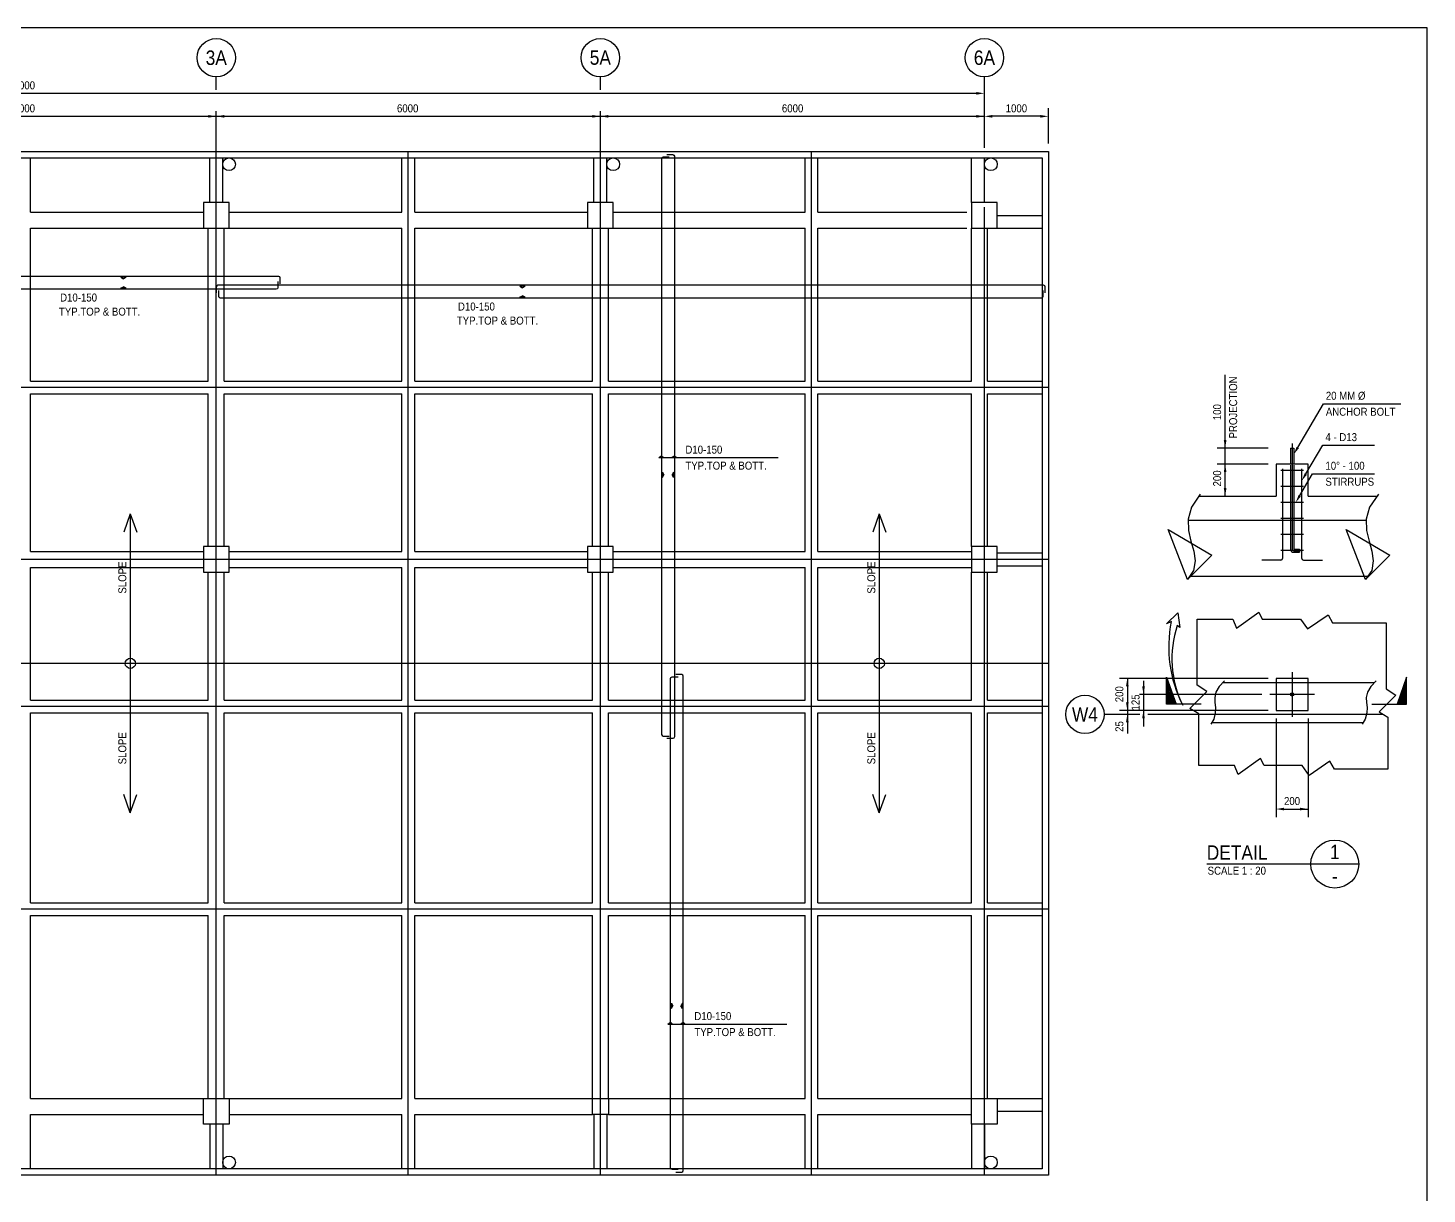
# Model space of a CAD drawing. Extents: x 150 to 41959, y 150 to 29473.
# Drawn here: x 19970 to 41826, y 11250 to 29473 of the extents above; entities that cross this region are included whole.
import ezdxf
from ezdxf.enums import TextEntityAlignment as Align

# ---------------------------------------------------------------- set-up
doc = ezdxf.new("R2010")
doc.units = 0
doc.header["$LTSCALE"] = 500
for name, pattern in [('CENTER', [0]), ('DASHED', [0]), ('HIDDEN', [0]), ('PHANTOM2', [0])]:
    doc.linetypes.add(name, pattern=pattern)
doc.layers.get('0').update_dxf_attribs({"linetype": 'CONTINUOUS'})
for name, color, linetype in [('AS', 6, 'CENTER'), ('BAR', 1, 'CONTINUOUS'), ('BEAM', 7, 'CONTINUOUS'), ('COL', 3, 'CONTINUOUS'), ('DIM', 2, 'CONTINUOUS'), ('FORM', 1, 'CONTINUOUS')]:
    doc.layers.add(name, color=color, linetype=linetype)

msp = doc.modelspace()

# ---------------------------------------------------------------- linework, layer by layer
at = {"color": 0, "linetype": 'DASHED'}
msp.add_line((39693.99614390627, 22906.84956930889), (39743.99614390627, 22906.84956930889), dxfattribs=at)
at = {"color": 0}
for p, q in [((39693.99614390627, 22906.84956930889), (39693.99614390627, 22656.84956930889)), ((39743.99614390627, 22906.84956930889), (39743.99614390627, 22656.84956930889)), ((39468.99614390627, 22656.84956930889), (39468.99614390627, 22156.8495693089)), ((39968.99614390627, 22656.84956930889), (39468.99614390627, 22656.84956930889)), ((39968.99614390627, 22156.84956930889), (39968.99614390627, 22656.84956930889)), ((38263.56785638919, 22156.84956930888), (39468.99614390627, 22156.8495693089)), ((39968.99614390627, 22156.84956930889), (41046.43971314349, 22156.84956930889)), ((39743.99614390627, 21303.00476322287), (39835.6925356741, 21303.00476322287)), ((39743.99614390627, 21278.00476322288), (39835.6925356741, 21278.00476322288)), ((39750.24614390627, 21328.00476322288), (39835.6925356741, 21328.00476322288)), ((39835.6925356741, 21328.00476322288), (39835.6925356741, 21278.00476322288)), ((38120.7123024161, 20906.84956930889), (40903.58415917038, 20906.84956930889))]:
    msp.add_line(p, q, dxfattribs=at)
at = {"color": 0, "linetype": 'HIDDEN'}
for p, q in [((39693.99614390627, 22641.46094060593), (39693.99614390627, 21328.00476322288)), ((39743.99614390627, 22641.46094060593), (39743.99614390627, 21334.25476322288))]:
    msp.add_line(p, q, dxfattribs=at)
at = {"color": 0}
for points in [[(35911.75986557155, 11543.00672959893), (3911.759865571541, 11543.00672959893), (3911.759865571541, 27543.00672959893), (35911.75986557155, 27543.00672959893)], [(35811.75986557155, 11643.00672959893), (4011.759865571541, 11643.00672959893), (4011.759865571541, 27443.00672959893), (35811.75986557155, 27443.00672959893)], [(39468.99614390627, 19307.55558103847), (39468.99614390627, 18807.55558103847), (39968.99614390627, 18807.55558103847), (39968.99614390627, 19307.55558103847)]]:
    msp.add_lwpolyline(points, close=True, dxfattribs=at)
for points in [[(38283.73965463509, 22186.29791576251), (38283.73965463509, 22186.29791576251), (38146.54252632751, 21986.00696908568), (38094.11249116882, 21798.30651122192), (38100.0775660238, 21621.66685922715), (38138.0657677573, 21454.55833015725), (38181.70511323411, 21295.45124106813), (38204.62361931909, 21142.81590901569), (38180.44930287701, 20995.12265105584), (38082.81018077271, 20850.84178424446), (37781.41609216289, 21634.04168803431), (38464.57601005398, 21232.40062571603), (38082.81018077271, 20850.84178424446)], [(41066.61151138938, 22186.29791576251), (41066.61151138938, 22186.29791576251), (40929.41438308179, 21986.00696908568), (40876.98434792311, 21798.30651122192), (40882.94942277808, 21621.66685922715), (40920.93762451158, 21454.55833015725), (40964.5769699884, 21295.45124106813), (40987.49547607337, 21142.81590901569), (40963.32115963129, 20995.12265105584), (40865.68203752699, 20850.84178424446), (40564.28794891718, 21634.04168803431), (41247.44786680826, 21232.40062571603), (40865.68203752699, 20850.84178424446)], [(38663.51557826217, 19268.47354669031), (38578.89048499935, 19183.12000725817), (38527.05245685938, 19093.44685005922), (38509.88212560097, 19011.61872824948), (38512.66207424957, 18933.05937154926), (38520.67488583062, 18853.19250967881), (38519.20314336952, 18767.44187235847), (38493.52942989169, 18671.2311893085), (38447.12048846728, 18591.30229062492)], [(41031.56420444692, 19268.47354669031), (40946.9391111841, 19183.12000725817), (40895.10108304413, 19093.44685005922), (40877.93075178573, 19011.61872824948), (40880.71070043433, 18933.05937154926), (40888.72351201538, 18853.19250967881), (40887.25176955427, 18767.44187235847), (40861.57805607645, 18671.2311893085), (40815.16911465205, 18591.30229062492)]]:
    msp.add_lwpolyline(points, dxfattribs=at)
at = {"color": 0, "linetype": 'PHANTOM2'}
msp.add_lwpolyline([(38819.65676071074, 17946.32787126396), (38261.48495895227, 17946.32787126396), (38261.48495895227, 18755.23866840146), (38121.94206960453, 18838.91899929454), (38387.0737304225, 19103.90699334061), (38233.57647882973, 19201.53413923298), (38233.57647882973, 20233.59267178623), (38791.74828058821, 20233.59267178623), (38847.5654852008, 20094.12526726356), (39196.42307512141, 20345.16644631034), (39252.240279734, 20233.59267178623), (39848.09272056068, 20233.59267178623), (39959.72712978588, 20080.17845226427), (40280.67599521644, 20303.32637404757), (40350.44756207405, 20177.80559815663), (41187.7053868955, 20177.80559815663), (41187.7053868955, 19145.74706560338), (41341.20263848826, 19048.11991971101), (41076.07097767029, 18783.13192566494), (41215.61386701803, 18699.45159477186), (41215.61386701803, 17890.54079763436), (40378.35604219659, 17890.54079763436), (40308.58447533897, 18016.0615735253), (39987.6356099084, 17792.913651742), (39876.00120068322, 17946.32787126396), (39280.14875985654, 17946.32787126396), (39224.33155524394, 18057.90164578807), (38875.47396532333, 17806.86046674129)], close=True, dxfattribs=at)
at = {"color": 0}
for centre, radius in [((23111.75986557153, 27343.00672959893), 100), ((29111.75986557153, 27343.00672959893), 100), ((35011.75986557155, 27343.00672959893), 100), ((39718.99614390627, 19057.55558103847), 25), ((23111.75986557153, 11743.00672959893), 100), ((35011.75986557155, 11743.00672959893), 100)]:
    msp.add_circle(centre, radius, dxfattribs=at)
for centre, radius in [((39743.99614390627, 21328.00476322288), 50), ((39743.99614390627, 21328.00476322288), 25), ((39750.24614390627, 21334.25476322288), 6.25)]:
    msp.add_arc(centre, radius, 180, 270, dxfattribs=at)
at = {"layer": 'AS', "color": 0}
for p, q in [((22911.75986557154, 11543.00672959893), (22911.75986557154, 27543.00672959893)), ((25911.75986557154, 11543.00672959893), (25911.75986557154, 27543.00672959893)), ((28911.75986557154, 11543.00672959893), (28911.75986557154, 27543.00672959893)), ((32211.75986557154, 11543.00672959893), (32211.75986557154, 27543.00672959893)), ((34911.75986557155, 11543.00672959893), (34911.75986557155, 26673.07506102501)), ((35911.75986557155, 23855.50672959893), (17254.5700749839, 23855.50672959893)), ((39718.99614390627, 22981.07925770964), (39718.99614390627, 21328.00476322288)), ((35911.75986557155, 21168.00672959893), (4979.059689619452, 21168.00672959893)), ((35911.75986557155, 19543.00672959893), (4011.759865571541, 19543.00672959893)), ((39718.99614390627, 19407.55558103847), (39718.99614390627, 18707.55558103847)), ((40068.99614390627, 19057.55558103847), (39368.99614390627, 19057.55558103847)), ((35911.75986557155, 18868.00672959893), (5111.75986557154, 18868.00672959893)), ((37339.40205491839, 18745.05558103847), (36782.38038302886, 18745.05558103847)), ((41139.56598406273, 18745.05558103847), (37466.82039003697, 18745.05558103847)), ((35911.75986557155, 15703.00672959893), (3911.759865571541, 15703.00672959893))]:
    msp.add_line(p, q, dxfattribs=at)
at = {"layer": 'BAR', "color": 0}
for p, q in [((39895.51032965323, 22556.84956930889), (39542.4819581593, 22556.84956930889)), ((39568.99614390629, 22584.41323964931), (39568.99614390629, 21181.84956930889)), ((39868.99614390627, 21181.84956930888), (39868.99614390627, 22584.41323964931)), ((39895.51032965323, 22306.84956930889), (39542.4819581593, 22306.84956930889)), ((39895.51032965323, 22056.84956930889), (39542.4819581593, 22056.84956930889)), ((39895.51032965323, 21806.84956930889), (39542.4819581593, 21806.84956930889)), ((39895.51032965323, 21556.84956930889), (39542.4819581593, 21556.84956930889)), ((39895.51032965323, 21306.84956930889), (39542.4819581593, 21306.84956930889)), ((39543.99614390627, 21156.84956930888), (39245.42373113862, 21156.84956930888)), ((39893.99614390627, 21156.84956930888), (40192.56855667391, 21156.84956930888))]:
    msp.add_line(p, q, dxfattribs=at)
for points in [[(29988.44370771552, 27455.20067318351), (29893.08220450555, 27455.20067318351, 0.4142135623730951), (29868.08220450555, 27430.20067318351), (29868.08220450555, 18430.81278601435, 0.4142135623730951), (29893.08220450555, 18405.81278601435), (29988.44370771552, 18405.81278601435)], [(29948.72171510844, 27493.00672959893), (30043.08220450555, 27493.00672959893, -0.4142135623730951), (30068.08220450555, 27468.00672959893), (30068.08220450555, 18393.00672959893, -0.4142135623730951), (30043.08220450555, 18368.00672959893), (29948.72171510844, 18368.00672959893)], [(23911.75986557154, 25471.48486284966), (23911.75986557154, 25565.84535224678, 0.4142135623730951), (23886.75986557154, 25590.84535224678), (15936.75986557154, 25590.84535224678, 0.4142135623730951), (15911.75986557154, 25565.84535224678), (15911.75986557154, 25471.48486284966)], [(23873.95380915612, 25511.20685545675), (23873.95380915612, 25415.84535224678, -0.4142135623730951), (23848.95380915612, 25390.84535224678), (15974.56592198697, 25390.84535224678, -0.4142135623730951), (15949.56592198697, 25415.84535224678), (15949.56592198697, 25511.20685545675)], [(35861.75986557155, 25331.25428139714), (35861.75986557155, 25425.61477079427, 0.4142135623730951), (35836.75986557155, 25450.61477079427), (22936.59678239865, 25450.61477079427, 0.4142135623730951), (22911.59678239865, 25425.61477079427), (22911.59678239865, 25331.25428139714)], [(35823.95380915613, 25370.97627400424), (35823.95380915613, 25275.61477079427, -0.4142135623730951), (35798.95380915613, 25250.61477079427), (22974.40283881408, 25250.61477079427, -0.4142135623730951), (22949.40283881408, 25275.61477079427), (22949.40283881408, 25370.97627400424)], [(30128.44370771552, 11630.81278601435), (30033.08220450555, 11630.81278601435, -0.4142135623730951), (30008.08220450555, 11655.81278601435), (30008.08220450555, 19305.20067318351, -0.4142135623730951), (30033.08220450555, 19330.20067318351), (30128.44370771552, 19330.20067318351)], [(30088.72171510844, 11593.00672959893), (30183.08220450555, 11593.00672959893, 0.4142135623730951), (30208.08220450555, 11618.00672959893), (30208.08220450555, 19343.00672959893, 0.4142135623730951), (30183.08220450555, 19368.00672959893), (30088.72171510844, 19368.00672959893)]]:
    msp.add_lwpolyline(points, format="xyb", dxfattribs=at)
for centre, start, end in [((39543.99614390627, 21181.84956930888), 270, 0), ((39893.99614390627, 21181.84956930888), 180, 270)]:
    msp.add_arc(centre, 25, start, end, dxfattribs=at)
at = {"layer": 'BEAM', "color": 0, "linetype": 'DASHED'}
for p, q in [((20011.75986557154, 26593.00672959893), (20011.75986557154, 27443.00672959893)), ((25811.75986557154, 26593.00672959893), (25811.75986557154, 27443.00672959893)), ((26011.75986557154, 26593.00672959893), (26011.75986557154, 27443.00672959893)), ((32111.75986557154, 26593.00672959893), (32111.75986557154, 27443.00672959893)), ((32311.75986557154, 26593.00672959893), (32311.75986557154, 27443.00672959893)), ((20011.75986557154, 26593.00672959893), (22711.75986557154, 26593.00672959893)), ((23111.75986557154, 26593.00672959893), (25811.75986557154, 26593.00672959893)), ((26011.75986557154, 26593.00672959893), (28711.75986557154, 26593.00672959893)), ((29111.75986557154, 26593.00672959893), (32111.75986557154, 26593.00672959893)), ((32311.75986557154, 26593.00672959893), (34636.75986557155, 26593.00672959893)), ((35111.75986557155, 26543.00672959893), (35811.75986557155, 26543.00672959893)), ((20011.75986557154, 23955.50672959893), (20011.75986557154, 26343.00672959893)), ((20011.75986557154, 26343.00672959893), (22711.75986557154, 26343.00672959893)), ((22786.75986557154, 23955.50672959893), (22786.75986557154, 26343.00672959893)), ((23036.75986557154, 23955.50672959893), (23036.75986557154, 26343.00672959893)), ((23111.75986557154, 26343.00672959893), (25811.75986557154, 26343.00672959893)), ((25811.75986557154, 23955.50672959893), (25811.75986557154, 26343.00672959893)), ((26011.75986557154, 26343.00672959893), (28711.75986557154, 26343.00672959894)), ((26011.75986557154, 23955.50672959893), (26011.75986557154, 26343.00672959893)), ((28786.75986557154, 23955.50672959893), (28786.75986557154, 26343.00672959893)), ((29036.75986557154, 23955.50672959893), (29036.75986557154, 26343.00672959893)), ((29111.75986557154, 26343.00672959893), (32111.75986557154, 26343.00672959893)), ((32111.75986557154, 23955.50672959893), (32111.75986557154, 26343.00672959893)), ((32311.75986557154, 26343.00672959893), (34636.75986557155, 26343.00672959893)), ((32311.75986557154, 23955.50672959893), (32311.75986557154, 26343.00672959893)), ((34711.75986557155, 23955.50672959893), (34711.75986557155, 26343.00672959893)), ((34961.75986557155, 23955.50672959893), (34961.75986557155, 26343.00672959893)), ((35111.75986557155, 26343.00672959893), (35811.75986557155, 26343.00672959893)), ((20011.75986557154, 23955.50672959893), (22786.75986557154, 23955.50672959893)), ((23036.75986557154, 23955.50672959893), (25811.75986557154, 23955.50672959893)), ((26011.75986557154, 23955.50672959893), (28786.75986557154, 23955.50672959893)), ((29036.75986557154, 23955.50672959893), (32111.75986557154, 23955.50672959893)), ((32311.75986557154, 23955.50672959893), (34711.75986557155, 23955.50672959893)), ((34961.75986557155, 23955.50672959893), (35811.75986557155, 23955.50672959893)), ((20011.75986557154, 21293.00672959893), (20011.75986557154, 23755.50672959893)), ((20011.75986557154, 23755.50672959893), (22786.75986557154, 23755.50672959893)), ((22786.75986557154, 21368.00672959893), (22786.75986557154, 23755.50672959893)), ((23036.75986557154, 21368.00672959893), (23036.75986557154, 23755.50672959893)), ((23036.75986557154, 23755.50672959893), (25811.75986557154, 23755.50672959893)), ((25811.75986557154, 21293.00672959893), (25811.75986557154, 23755.50672959893)), ((26011.75986557154, 21293.00672959893), (26011.75986557154, 23755.50672959893)), ((26011.75986557154, 23755.50672959893), (28786.75986557154, 23755.50672959893)), ((28786.75986557154, 21368.00672959893), (28786.75986557154, 23755.50672959893)), ((29036.75986557154, 21368.00672959893), (29036.75986557154, 23755.50672959893)), ((29036.75986557154, 23755.50672959893), (32111.75986557154, 23755.50672959893)), ((32111.75986557154, 21293.00672959893), (32111.75986557154, 23755.50672959893)), ((32311.75986557154, 21293.00672959893), (32311.75986557154, 23755.50672959893)), ((32311.75986557154, 23755.50672959893), (34711.75986557155, 23755.50672959893)), ((34711.75986557155, 21368.00672959893), (34711.75986557155, 23755.50672959893)), ((34961.75986557155, 21368.00672959893), (34961.75986557155, 23755.50672959893)), ((34961.75986557155, 23755.50672959893), (35811.75986557155, 23755.50672959893)), ((38094.66823779358, 21781.84956930888), (40877.54009454786, 21781.84956930892)), ((20011.75986557154, 21293.00672959893), (22711.75986557154, 21293.00672959893)), ((23111.75986557154, 21293.00672959893), (25811.75986557154, 21293.00672959893)), ((26011.75986557154, 21293.00672959893), (28711.75986557154, 21293.00672959893)), ((29111.75986557154, 21293.00672959893), (32111.75986557154, 21293.00672959893)), ((32311.75986557154, 21293.00672959893), (34711.75986557155, 21293.00672959893)), ((20011.75986557154, 18968.00672959893), (20011.75986557154, 21043.00672959893)), ((20011.75986557154, 21043.00672959893), (22711.75986557154, 21043.00672959893)), ((23111.75986557154, 21043.00672959893), (25811.75986557154, 21043.00672959893)), ((25811.75986557154, 18968.00672959893), (25811.75986557154, 21043.00672959893)), ((26011.75986557154, 18968.00672959893), (26011.75986557154, 21043.00672959893)), ((26011.75986557154, 21043.00672959893), (28711.75986557154, 21043.00672959893)), ((29111.75986557154, 21043.00672959893), (32111.75986557154, 21043.00672959893)), ((32111.75986557154, 18968.00672959893), (32111.75986557154, 21043.00672959893)), ((32311.75986557154, 21043.00672959893), (34711.75986557155, 21043.00672959893)), ((32311.75986557154, 18968.00672959893), (32311.75986557154, 21043.00672959893)), ((22786.75986557154, 18968.00672959893), (22786.75986557154, 20968.00672959893)), ((23036.75986557154, 18968.00672959893), (23036.75986557154, 20968.00672959893)), ((28786.75986557154, 18968.00672959893), (28786.75986557154, 20968.00672959893)), ((29036.75986557154, 18968.00672959893), (29036.75986557154, 20968.00672959893)), ((34711.75986557155, 18968.00672959893), (34711.75986557155, 20968.00672959893)), ((34961.75986557154, 18968.00672959893), (34961.75986557155, 20968.00672959893)), ((38640.29747224694, 19245.05558103849), (41008.3460984317, 19245.05558103849)), ((20011.75986557154, 18968.00672959893), (22786.75986557154, 18968.00672959893)), ((23036.75986557154, 18968.00672959893), (25811.75986557154, 18968.00672959893)), ((26011.75986557154, 18968.00672959893), (28786.75986557154, 18968.00672959893)), ((29036.75986557154, 18968.00672959893), (32111.75986557154, 18968.00672959893)), ((32311.75986557154, 18968.00672959893), (34711.75986557155, 18968.00672959893)), ((34961.75986557155, 18968.00672959893), (35811.75986557155, 18968.00672959893)), ((20011.75986557154, 15803.00672959893), (20011.75986557154, 18768.00672959893)), ((20011.75986557154, 18768.00672959893), (22786.75986557154, 18768.00672959893)), ((22786.75986557154, 15803.00672959893), (22786.75986557154, 18768.00672959893)), ((23036.75986557154, 18768.00672959893), (25811.75986557154, 18768.00672959893)), ((23036.75986557154, 15803.00672959893), (23036.75986557154, 18768.00672959893)), ((25811.75986557154, 15803.00672959893), (25811.75986557154, 18768.00672959893)), ((26011.75986557154, 15803.00672959893), (26011.75986557154, 18768.00672959893)), ((26011.75986557154, 18768.00672959893), (28786.75986557154, 18768.00672959893)), ((28786.75986557154, 15803.00672959893), (28786.75986557154, 18768.00672959893)), ((29036.75986557154, 18768.00672959893), (32111.75986557154, 18768.00672959893)), ((29036.75986557154, 15803.00672959893), (29036.75986557154, 18768.00672959893)), ((32111.75986557154, 15803.00672959893), (32111.75986557154, 18768.00672959893)), ((32311.75986557154, 18768.00672959893), (34711.75986557155, 18768.00672959893)), ((32311.75986557154, 15803.00672959893), (32311.75986557154, 18768.00672959893)), ((34711.75986557155, 15803.00672959893), (34711.75986557155, 18768.00672959893)), ((34961.75986557155, 15803.00672959893), (34961.75986557154, 18768.00672959893)), ((34961.75986557155, 18768.00672959893), (35811.75986557155, 18768.00672959893)), ((38463.81544851979, 18620.05558103849), (40831.86407470455, 18620.05558103849)), ((20011.75986557154, 15803.00672959893), (22786.75986557154, 15803.00672959893)), ((23036.75986557154, 15803.00672959893), (25811.75986557154, 15803.00672959893)), ((26011.75986557154, 15803.00672959893), (28786.75986557154, 15803.00672959893)), ((29036.75986557154, 15803.00672959893), (32111.75986557154, 15803.00672959893)), ((32311.75986557154, 15803.00672959893), (34711.75986557155, 15803.00672959893)), ((34961.75986557155, 15803.00672959893), (35811.75986557155, 15803.00672959893)), ((20011.75986557154, 12743.00672959894), (20011.75986557154, 15603.00672959893)), ((20011.75986557154, 15603.00672959893), (22786.75986557154, 15603.00672959893)), ((22786.75986557154, 12743.00672959894), (22786.75986557154, 15603.00672959893)), ((23036.75986557154, 15603.00672959893), (25811.75986557154, 15603.00672959893)), ((23036.75986557154, 12743.00672959894), (23036.75986557154, 15603.00672959893)), ((25811.75986557154, 12743.00672959894), (25811.75986557154, 15603.00672959893)), ((26011.75986557154, 12743.00672959894), (26011.75986557154, 15603.00672959893)), ((26011.75986557154, 15603.00672959893), (28786.75986557154, 15603.00672959893)), ((28786.75986557154, 12743.00672959894), (28786.75986557154, 15603.00672959893)), ((29036.75986557154, 12743.00672959894), (29036.75986557154, 15603.00672959893)), ((29036.75986557154, 15603.00672959893), (32111.75986557154, 15603.00672959893)), ((32111.75986557154, 12743.00672959894), (32111.75986557154, 15603.00672959893)), ((32311.75986557154, 12743.00672959894), (32311.75986557154, 15603.00672959893)), ((32311.75986557154, 15603.00672959893), (34711.75986557155, 15603.00672959893)), ((34711.75986557155, 12743.00672959894), (34711.75986557155, 15603.00672959893)), ((34961.75986557155, 12743.00672959894), (34961.75986557155, 15603.00672959893)), ((34961.75986557155, 15603.00672959893), (35811.75986557155, 15603.00672959893)), ((20011.75986557154, 12743.00672959894), (22711.75986557154, 12743.00672959894)), ((23111.75986557154, 12743.00672959894), (25811.75986557154, 12743.00672959894)), ((26011.75986557154, 12743.00672959894), (32111.75986557154, 12743.00672959894)), ((32311.75986557154, 12743.00672959894), (34711.75986557155, 12743.00672959894)), ((35111.75986557155, 12743.00672959894), (35811.75986557155, 12743.00672959894)), ((20011.75986557154, 11643.00672959893), (20011.75986557154, 12493.00672959894)), ((20011.75986557154, 12493.00672959894), (22711.75986557154, 12493.00672959894)), ((23111.75986557154, 12493.00672959894), (25811.75986557154, 12493.00672959894)), ((25811.75986557154, 11643.00672959893), (25811.75986557154, 12493.00672959894)), ((26011.75986557154, 11643.00672959893), (26011.75986557154, 12493.00672959894)), ((26011.75986557154, 12493.00672959894), (28786.75986557154, 12493.00672959894)), ((29036.75986557153, 12493.00672959894), (32111.75986557154, 12493.00672959894)), ((32111.75986557154, 11643.00672959893), (32111.75986557154, 12493.00672959894)), ((32311.75986557154, 12493.00672959894), (34711.75986557155, 12493.00672959894)), ((32311.75986557154, 11643.00672959893), (32311.75986557154, 12493.00672959894)), ((35111.75986557155, 12543.00672959894), (35811.75986557155, 12543.00672959894))]:
    msp.add_line(p, q, dxfattribs=at)
at = {"layer": 'BEAM', "color": 0, "linetype": 'HIDDEN'}
for p, q in [((22811.75986557154, 26743.00672959893), (22811.75986557154, 27443.00672959893)), ((23011.75986557154, 26743.00672959893), (23011.75986557154, 27443.00672959893)), ((28811.75986557154, 26743.00672959893), (28811.75986557154, 27443.00672959893)), ((29011.75986557154, 26743.00672959893), (29011.75986557154, 27443.00672959893)), ((34711.75986557155, 26743.00672959893), (34711.75986557155, 27443.00672959893)), ((34911.75986557155, 26743.00672959893), (34911.75986557155, 27443.00672959893)), ((35111.75986557155, 21268.00672959893), (35811.75986557155, 21268.00672959893)), ((35111.75986557155, 21068.00672959893), (35811.75986557155, 21068.00672959893)), ((28811.75986557154, 12493.00672959892), (28811.75986557154, 11643.00672959892)), ((29011.75986557154, 12493.00672959892), (29011.75986557154, 11643.00672959892)), ((22811.75986557154, 12343.00672959892), (22811.75986557154, 11643.00672959892)), ((23011.75986557154, 12343.00672959892), (23011.75986557154, 11643.00672959892)), ((34711.75986557155, 12343.00672959892), (34711.75986557155, 11643.00672959892)), ((34911.75986557155, 12343.00672959892), (34911.75986557155, 11643.00672959892))]:
    msp.add_line(p, q, dxfattribs=at)
at = {"layer": 'COL', "color": 0, "linetype": 'HIDDEN'}
for points in [[(22711.75986557154, 26743.00672959893), (22711.75986557154, 26343.00672959893), (23111.75986557154, 26343.00672959893), (23111.75986557154, 26743.00672959893)], [(28711.75986557154, 26743.00672959893), (28711.75986557154, 26343.00672959893), (29111.75986557154, 26343.00672959893), (29111.75986557154, 26743.00672959893)], [(34711.75986557155, 26743.00672959893), (34711.75986557155, 26343.00672959893), (35111.75986557155, 26343.00672959893), (35111.75986557155, 26743.00672959893)], [(22711.75986557154, 21368.00672959893), (22711.75986557154, 20968.00672959893), (23111.75986557154, 20968.00672959893), (23111.75986557154, 21368.00672959893)], [(28711.75986557154, 21368.00672959893), (28711.75986557154, 20968.00672959893), (29111.75986557154, 20968.00672959893), (29111.75986557154, 21368.00672959893)], [(34711.75986557155, 21368.00672959893), (34711.75986557155, 20968.00672959893), (35111.75986557155, 20968.00672959893), (35111.75986557155, 21368.00672959893)], [(22711.75986557154, 12343.00672959893), (22711.75986557154, 12743.00672959893), (23111.75986557154, 12743.00672959893), (23111.75986557154, 12343.00672959893)], [(28786.75986557154, 12493.00672959894), (28786.75986557154, 12743.00672959893), (29036.75986557153, 12743.00672959893), (29036.75986557153, 12493.00672959894)], [(34711.75986557155, 12343.00672959893), (34711.75986557155, 12743.00672959893), (35111.75986557155, 12743.00672959893), (35111.75986557155, 12343.00672959893)]]:
    msp.add_lwpolyline(points, close=True, dxfattribs=at)
at = {"layer": 'DIM', "color": 0}
for p, q in [((22911.75986557154, 28506.11513517692), (22911.75986557154, 28708.09381044013)), ((28911.75986557154, 28506.11513517692), (28911.75986557154, 28708.09381044013)), ((34911.75986557155, 27599.49141651258), (34911.75986557155, 28708.09381044013)), ((5036.75986557154, 28451.25859190279), (34786.75986557155, 28451.25859190279)), ((35911.75986557155, 27668.00672959893), (35911.75986557155, 28216.76570366831)), ((4911.75986557154, 28091.7657036683), (34911.75986557155, 28091.76570366831)), ((22911.75986557154, 26844.28593601887), (22911.75986557154, 28170.23949684968)), ((28911.75986557154, 26844.28593601887), (28911.75986557154, 28170.23949684968)), ((35786.75986557155, 28091.76570366831), (35036.75986557155, 28091.76570366831)), ((21419.85732017846, 25577.18747832683), (21461.90775414618, 25554.31016311847)), ((21503.95818811389, 25577.18747832683), (21419.85732017846, 25577.18747832683)), ((21503.95818811389, 25577.18747832683), (21461.90775414618, 25554.31016311847)), ((21419.85732017846, 25404.50322616672), (21461.90775414618, 25427.38054137509)), ((21503.95818811389, 25404.50322616672), (21419.85732017846, 25404.50322616672)), ((21503.95818811389, 25404.50322616672), (21461.90775414618, 25427.38054137509)), ((27652.51158844244, 25436.95689687432), (27694.56202241016, 25414.07958166596)), ((27736.61245637788, 25436.95689687432), (27652.51158844244, 25436.95689687432)), ((27736.61245637788, 25436.95689687432), (27694.56202241016, 25414.07958166596)), ((27652.51158844244, 25264.27264471421), (27694.56202241016, 25287.14995992257)), ((27736.61245637788, 25264.27264471421), (27652.51158844244, 25264.27264471421)), ((27736.61245637788, 25264.27264471421), (27694.56202241016, 25287.14995992257)), ((38672.3158597771, 22156.84956930889), (38672.3158597771, 24053.2066254073)), ((39807.37316285638, 22917.27559557205), (40209.07251068865, 23600.17169318886)), ((40209.07251068865, 23600.17169318886), (41417.90906201579, 23600.17169318886)), ((39932.37316285638, 22502.6596995326), (40197.46695802751, 22953.32390698454)), ((40197.46695802751, 22953.32390698454), (41007.87113375831, 22953.32390698454)), ((29824.30732772722, 22757.83028545548), (29868.08220450555, 22786.47746827272)), ((29824.30732772722, 22757.83028545548), (31687.64745631062, 22757.83028545548)), ((29868.08220450555, 22786.47746827272), (29899.4130028803, 22757.83028545548)), ((30024.30732772722, 22757.83028545548), (30068.08220450555, 22786.47746827272)), ((30068.08220450555, 22786.47746827272), (30099.4130028803, 22757.83028545548)), ((39343.99614390627, 22906.84956930889), (38547.3158597771, 22906.84956930889)), ((29881.7400784255, 22448.24303034268), (29881.7400784255, 22532.34389827811)), ((29881.7400784255, 22532.34389827811), (29904.61739363386, 22490.29346431039)), ((30054.4243305856, 22532.34389827811), (30031.54701537724, 22490.29346431039)), ((30054.4243305856, 22448.24303034268), (30054.4243305856, 22532.34389827811)), ((39343.99614390627, 22656.84956930889), (38547.3158597771, 22656.84956930889)), ((29881.7400784255, 22448.24303034268), (29904.61739363386, 22490.29346431039)), ((30054.4243305856, 22448.24303034268), (30031.54701537724, 22490.29346431039)), ((39838.37701895012, 22164.59163847872), (40039.39387915929, 22506.32390698454)), ((40039.39387915929, 22506.32390698454), (41007.87113375831, 22506.32390698454)), ((21569.2481281544, 21877.06890844901), (21466.40400922293, 21594.40085935101)), ((21569.2481281544, 21877.06890844901), (21569.2481281544, 17208.94455074886)), ((21569.2481281544, 21877.06890844901), (21672.09224708586, 21594.40085935101)), ((33269.51120753633, 21877.06890844901), (33166.66708860487, 21594.40085935101)), ((33269.51120753633, 21877.06890844901), (33269.51120753633, 17208.94455074886)), ((33269.51120753633, 21877.06890844901), (33372.3553264678, 21594.40085935101)), ((39343.99614390627, 19307.55558103847), (37019.62140519586, 19307.55558103847)), ((37144.62140519586, 19307.55558103847), (37144.62140519586, 18445.02195562494)), ((37397.27698057891, 19271.20962027419), (37397.27698057891, 18557.55558103847)), ((39243.99614390627, 19057.55558103847), (37336.88076870553, 19057.55558103847)), ((39343.99614390627, 18807.55558103847), (37019.62140519586, 18807.55558103847)), ((37278.96981566773, 18807.55558103847), (37272.27698057891, 18807.55558103847)), ((39468.99614390627, 18682.55558103847), (39468.99614390627, 17141.07668943182)), ((39968.99614390627, 18682.55558103847), (39968.99614390627, 17141.07668943182)), ((21569.2481281544, 17208.94455074886), (21466.40400922293, 17491.61259984686)), ((21569.2481281544, 17208.94455074886), (21672.09224708586, 17491.61259984686)), ((33269.51120753633, 17208.94455074886), (33166.66708860487, 17491.61259984686)), ((33269.51120753633, 17208.94455074886), (33372.3553264678, 17491.61259984686)), ((39593.99614390627, 17266.07668943182), (39968.99614390627, 17266.07668943182)), ((40760.71769515883, 16406.26332366102), (38385.71769515886, 16406.26332366102)), ((30021.7400784255, 14231.13322150584), (30044.61739363386, 14189.08278753812)), ((30021.7400784255, 14147.0323535704), (30021.7400784255, 14231.13322150584)), ((30194.4243305856, 14231.13322150584), (30171.54701537724, 14189.08278753812)), ((30194.4243305856, 14147.0323535704), (30194.4243305856, 14231.13322150584)), ((30021.7400784255, 14147.0323535704), (30044.61739363386, 14189.08278753812)), ((30194.4243305856, 14147.0323535704), (30171.54701537724, 14189.08278753812)), ((29964.30732772722, 13905.54838033352), (30008.08220450555, 13934.19556315077)), ((29964.30732772722, 13905.54838033352), (31827.64745631062, 13905.54838033352)), ((30008.08220450555, 13934.19556315077), (30039.4130028803, 13905.54838033352)), ((30164.30732772722, 13905.54838033352), (30208.08220450555, 13934.19556315077)), ((30208.08220450555, 13934.19556315077), (30239.4130028803, 13905.54838033352))]:
    msp.add_line(p, q, dxfattribs=at)
msp.add_lwpolyline([(38009.99999999983, 18887.00000000033, -0.1656724868549286), (37836, 20195), (37756, 20163), (37935, 20330), (37963, 20103), (37923, 20136, 0.1948100210671124), (38009.99999999973, 18887.00000000053, 0.1948100210671124)], format="xyb", dxfattribs=at)
for points in [[(38298.08637458421, 18905.478766838), (37757.08560486815, 18905.478766838), (37757.08560486815, 19329.62278630382), (37906.00785449436, 18905.478766838)], [(40966.11527425496, 18905.478766838), (41507.11604397101, 18905.478766838), (41507.11604397101, 19329.62278630382), (41358.19379434481, 18905.478766838)]]:
    msp.add_lwpolyline(points, dxfattribs=at)
for points in [[(37891.89823964045, 18915.478766838), (37767.08560486815, 18915.478766838), (37767.08560486816, 19270.95642531628)], [(41372.30340919871, 18915.478766838), (41497.11604397101, 18915.478766838), (41497.11604397101, 19270.95642531628)], [(37877.78862478655, 18925.47876683799), (37777.08560486815, 18925.478766838), (37777.08560486816, 19212.29006432874)], [(37863.67900993265, 18935.47876683799), (37787.08560486815, 18935.478766838), (37787.08560486815, 19153.6237033412)], [(37849.56939507873, 18945.47876683799), (37797.08560486815, 18945.478766838), (37797.08560486815, 19094.95734235367)], [(37835.45978022482, 18955.47876683799), (37807.08560486815, 18955.47876683799), (37807.08560486816, 19036.29098136612)], [(41386.41302405261, 18925.47876683799), (41487.11604397101, 18925.478766838), (41487.11604397101, 19212.29006432874)], [(41400.52263890652, 18935.47876683799), (41477.11604397102, 18935.478766838), (41477.11604397101, 19153.6237033412)], [(41414.63225376044, 18945.47876683799), (41467.11604397101, 18945.478766838), (41467.11604397101, 19094.95734235367)], [(41428.74186861434, 18955.47876683799), (41457.11604397101, 18955.47876683799), (41457.11604397101, 19036.29098136612)], [(37821.35016537092, 18965.47876683799), (37817.08560486816, 18965.47876683799), (37817.08560486815, 18977.62462037859)], [(41442.85148346825, 18965.47876683799), (41447.11604397101, 18965.47876683799), (41447.11604397101, 18977.62462037859)]]:
    msp.add_lwpolyline(points, close=True, dxfattribs=at)
for centre, radius in [((22911.75986557154, 29008.09381044013), 300), ((28911.75986557154, 29008.09381044013), 300), ((34911.75986557155, 29008.09381044013), 300), ((21569.2481281544, 19543.00672959893), 80.10282879124134), ((33269.51120753633, 19543.00672959893), 80.10282879124134), ((36482.38038302886, 18745.05558103847), 300), ((40385.71769515886, 16406.26332366102), 375)]:
    msp.add_circle(centre, radius, dxfattribs=at)
for points in [[(34786.75986557155, 28472.09192523612), (34786.75986557155, 28430.42525856946), (34911.75986557155, 28451.25859190279)], [(22786.75986557154, 28112.59903700164), (22786.75986557154, 28070.93237033498), (22911.75986557154, 28091.76570366831)], [(23036.75986557154, 28112.59903700164), (23036.75986557154, 28070.93237033498), (22911.75986557154, 28091.76570366831)], [(28786.75986557154, 28112.59903700164), (28786.75986557154, 28070.93237033498), (28911.75986557154, 28091.76570366831)], [(29036.75986557154, 28112.59903700164), (29036.75986557154, 28070.93237033498), (28911.75986557154, 28091.76570366831)], [(34786.75986557155, 28112.59903700164), (34786.75986557155, 28070.93237033498), (34911.75986557155, 28091.76570366831)], [(34786.75986557155, 28112.59903700164), (34786.75986557155, 28070.93237033498), (34911.75986557155, 28091.76570366831)], [(35036.75986557155, 28112.59903700164), (35036.75986557155, 28070.93237033498), (34911.75986557155, 28091.76570366831)], [(35786.75986557155, 28112.59903700164), (35786.75986557155, 28070.93237033498), (35911.75986557155, 28091.76570366831)], [(38651.48252644376, 23031.84956930889), (38693.14919311043, 23031.84956930889), (38672.3158597771, 22906.84956930889)], [(39825.33017438469, 22906.71275908037), (39789.41615132808, 22927.83843206374), (39743.99614390627, 22809.53352640223)], [(38651.48252644376, 22531.84956930889), (38693.14919311043, 22531.84956930889), (38672.3158597771, 22656.84956930889)], [(39950.33017438469, 22492.09686304092), (39914.41615132808, 22513.22253602428), (39868.99614390627, 22394.91763036277)], [(38651.48252644376, 22281.8495693089), (38693.14919311043, 22281.8495693089), (38672.3158597771, 22156.8495693089)], [(39856.33403047842, 22154.02880198704), (39820.42000742181, 22175.15447497041), (39775, 22056.84956930889)], [(37123.78807186252, 19182.55558103847), (37165.4547385292, 19182.55558103847), (37144.62140519586, 19307.55558103847)], [(37376.44364724557, 19182.55558103847), (37418.11031391224, 19182.55558103847), (37397.27698057891, 19057.55558103847)], [(37123.78807186252, 18932.55558103847), (37165.4547385292, 18932.55558103847), (37144.62140519586, 18807.55558103847)], [(37376.44364724557, 18682.55558103847), (37418.11031391224, 18682.55558103847), (37397.27698057891, 18807.55558103847)], [(37123.78807186252, 18620.05558103847), (37165.4547385292, 18620.05558103847), (37144.62140519586, 18745.05558103847)], [(39593.99614390627, 17286.91002276515), (39593.99614390627, 17245.24335609849), (39468.99614390627, 17266.07668943182)], [(39843.99614390627, 17286.91002276515), (39843.99614390627, 17245.24335609849), (39968.99614390627, 17266.07668943182)]]:
    msp.add_solid(points, dxfattribs=at)
at = {"layer": 'FORM', "color": 0}
for p, q in [((41826.22377622378, 29472.55861597997), (150, 29472.55861597997)), ((41826.22377622378, 150), (41826.22377622378, 29472.55861597997))]:
    msp.add_line(p, q, dxfattribs=at)

# ---------------------------------------------------------------- texts
at = {"layer": 'DIM', "color": 0, "width": 0.9}
for s, height, p in [('3A', 225, (22911.75986557154, 29008.09381044013)), ('5A', 225, (28911.75986557154, 29008.09381044013)), ('6A', 225, (34911.75986557155, 29008.09381044013)), ('6000', 125, (19913.08469691862, 28216.76570366831)), ('6000', 125, (25902.06140442201, 28216.76570366831)), ('6000', 125, (31915.37052488612, 28216.76570366831)), ('W4', 225, (36482.38038302886, 18745.05558103847)), ('1', 225, (40385.71769515886, 16595.96657856695)), ('-', 225, (40385.71769515886, 16216.5600687551))]:
    msp.add_text(s, height=height, dxfattribs=at).set_placement(p, align=Align.MIDDLE)
for s, p in [('30000', (19871.64569448863, 28576.25859190279)), ('1000', (35411.75986557155, 28216.76570366831)), ('200', (39717.75463365264, 17391.07668943182))]:
    msp.add_text(s, height=125, dxfattribs=at).set_placement(p, align=Align.MIDDLE_CENTER)
for s, p in [('D10-150', (20471.76072838259, 25259.87366040883)), ('D10-150', (26687.51237982208, 25119.64307895632)), ('TYP.TOP & BOTT.', (20453.97299206377, 25039.5334744704)), ('TYP.TOP & BOTT.', (26669.72464350327, 24899.30289301789)), ('20 MM %%C', (40245.61162945865, 23725.17169318886)), ('ANCHOR BOLT', (40245.61162945865, 23475.17169318886)), ('4 - D13', (40239.164798069, 23078.32390698454)), ('D10-150', (30240.43740199459, 22882.83028545548)), ('TYP.TOP & BOTT.', (30240.43740199459, 22632.83028545547)), ('10%%D - 100', (40239.164798069, 22631.32390698454)), ('STIRRUPS', (40239.164798069, 22381.32390698454)), ('D10-150', (30380.43740199459, 14030.54838033352)), ('TYP.TOP & BOTT.', (30380.43740199459, 13780.54838033352))]:
    msp.add_text(s, height=125, dxfattribs=at).set_placement(p, align=Align.MIDDLE_LEFT)
for s, p in [('PROJECTION', (38797.3158597771, 23542.29751820783)), ('100', (38547.3158597771, 23468.76024078353)), ('25', (37019.62140519586, 18556.15026194488))]:
    msp.add_text(s, height=125, rotation=90, dxfattribs=at).set_placement(p, align=Align.MIDDLE)
for s, p in [('200', (38547.3158597771, 22432.96187076665)), ('200', (37019.62140519586, 19060.50421673336)), ('125', (37272.27698057891, 18931.70337998718))]:
    msp.add_text(s, height=125, rotation=90, dxfattribs=at).set_placement(p, align=Align.MIDDLE_CENTER)
for p in [(21444.2481281544, 20632.75613311793), (33144.51120753632, 20632.75613311793), (21444.2481281544, 17965.01260887959), (33144.51120753632, 17965.01260887959)]:
    msp.add_text('SLOPE', height=125, rotation=90, dxfattribs=at).set_placement(p, align=Align.MIDDLE_LEFT)
for s, height, p in [('DETAIL', 225, (38385.71769515886, 16406.26332366102)), ('SCALE 1 : 20', 125, (38398.88047413489, 16202.7841184954))]:
    msp.add_text(s, height=height, dxfattribs=at).set_placement(p, align=Align.BOTTOM_LEFT)

doc.saveas('drawing.dxf')
